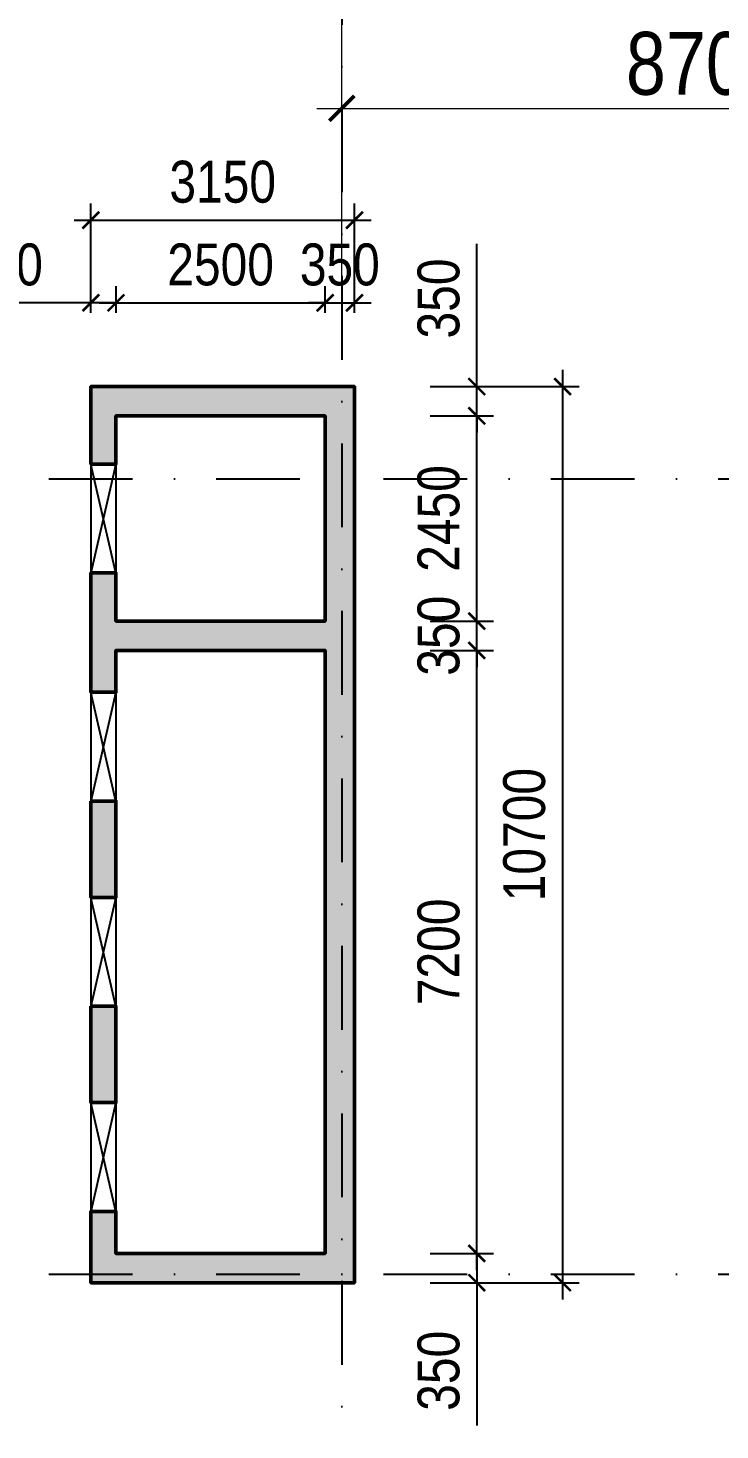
# Model space of a CAD drawing. Header units: millimetres. Extents: x 13965 to 1327256, y -72704 to 46237.
# Drawn here: x 508385 to 516656, y -23923 to -7183 of the extents above; entities that cross this region are included whole.
import ezdxf

# ---------------------------------------------------------------- set-up
doc = ezdxf.new("R2010")
doc.units = ezdxf.units.MM
doc.header["$MEASUREMENT"] = 0
doc.linetypes.add('DASHDOT', pattern=[1, 0.5, -0.25, 0, -0.25])
doc.linetypes.add('DASHED', pattern=[4.5, 3, -1.5])
for name, color, linetype in [('ccu11-Khuat', 9, 'DASHED'), ('ccu11-Thay', 7, 'Continuous'), ('KC2-DIM', 251, 'Continuous'), ('KT-Hatch', 251, 'Continuous'), ('KT-Luoi truc South Tower', 8, 'DASHDOT')]:
    doc.layers.add(name, color=color, linetype=linetype)
doc.layers.add('KT-Kich thuoc', color=159, linetype='Continuous', lineweight=18)
doc.layers.add('ST_MBDV Cot vach 220805$0$Xref_ST_MBDV Cot vach 30.7.2022$0$KT-Net cot vach', color=6, linetype='Continuous', lineweight=50)
doc.styles.add('Arial Narrow', font='ARIALN.TTF')
doc.dimstyles.new('ccu12-200', dxfattribs={"dimscale": 200, "dimtxt": 2.5, "dimasz": 1, "dimexe": 1, "dimexo": 2, "dimgap": 1, "dimtad": 1, "dimdec": 0, "dimdsep": 46, "dimtxsty": 'Arial Narrow', "dimblk": 'ARCHTICK', "dimcen": -1, "dimdle": 1, "dimclrd": 256, "dimclre": 256, "dimclrt": 3, "dimadec": 0, "dimazin": 2, "dimtfac": 0.1, "dimtdec": 0, "dimtmove": 0, "dimatfit": 1, "dimldrblk": 'ARCHTICK', "dimfxl": 1, "dimtvp": 0.833333, "dimtolj": 1, "dimtzin": 12, "dimarcsym": 0})
doc.dimstyles.new('CCU_1-300', dxfattribs={"dimscale": 300, "dimtxt": 2.5, "dimasz": 1, "dimexe": 1, "dimexo": 2, "dimgap": 0.5, "dimtad": 1, "dimdec": 0, "dimdsep": 46, "dimtxsty": 'Arial Narrow', "dimblk": 'ARCHTICK', "dimcen": -1, "dimdle": 1, "dimclrd": 256, "dimclre": 256, "dimclrt": 3, "dimadec": 0, "dimazin": 2, "dimtfac": 0.1, "dimtdec": 0, "dimtix": 1, "dimtmove": 2, "dimatfit": 1, "dimfxl": 1, "dimtvp": 0.833333, "dimtolj": 1, "dimtzin": 12, "dimarcsym": 0})

# ---------------------------------------------------------------- blocks, each defined once
blk = doc.blocks.new('_ArchTick')
at = {"color": 0, "const_width": 0.15}
blk.add_lwpolyline([(-0.5, -0.5), (0.5, 0.5)], dxfattribs=at)
blk = doc.blocks.new('*D1046')
at = {"layer": 'Defpoints', "color": 0, "transparency": 16777216}
for p in [(-42197, 37814, 0), (-37735, 33219), (-40305, 32332, 0)]:
    blk.add_point(p, dxfattribs=at)
at = {"layer": 'KT-Kich thuoc', "lineweight": -2, "transparency": 16777216}
for p, q in [((-39726, 38985), (-37637, 32935)), ((-41630, 38010), (-39344, 38799)), ((-39737, 32528), (-37452, 33317))]:
    blk.add_line(p, q, dxfattribs=at)
at = {"layer": 'KT-Kich thuoc', "lineweight": -2, "transparency": 16777216, "xscale": 300, "yscale": 300, "zscale": 300}
for p, rotation in [((-39628, 38701), 109.0471074798708), ((-37735, 33219), 289.0471074798708)]:
    blk.add_blockref('_ArchTick', p, dxfattribs=dict(at, rotation=rotation))
at = {"layer": 'KT-Kich thuoc', "color": 3, "transparency": 16777216, "insert": (-37846, 36248), "char_height": 750, "attachment_point": 5, "rotation": 289.0471, "style": 'Arial Narrow'}
blk.add_mtext('\\A1;5800', dxfattribs=at)
blk = doc.blocks.new('*D1069')
at = {"layer": 'Defpoints', "color": 0, "transparency": 16777216}
for p in [(-25223, 31492), (-33923, 28684, 0), (-25223, 28649, 0)]:
    blk.add_point(p, dxfattribs=at)
at = {"layer": 'KT-Kich thuoc', "lineweight": -2, "transparency": 16777216}
for p, q in [((-33923, 29284), (-33923, 31792)), ((-25223, 29249), (-25223, 31792)), ((-34223, 31492), (-24923, 31492))]:
    blk.add_line(p, q, dxfattribs=at)
at = {"layer": 'KT-Kich thuoc', "lineweight": -2, "transparency": 16777216, "xscale": 300, "yscale": 300, "zscale": 300, "rotation": 180}
blk.add_blockref('_ArchTick', (-33923, 31492), dxfattribs=at)
at = {"layer": 'KT-Kich thuoc', "lineweight": -2, "transparency": 16777216, "xscale": 300, "yscale": 300, "zscale": 300}
blk.add_blockref('_ArchTick', (-25223, 31492), dxfattribs=at)
at = {"layer": 'KT-Kich thuoc', "color": 3, "transparency": 16777216, "insert": (-29573, 32025), "char_height": 750, "attachment_point": 5, "style": 'Arial Narrow'}
blk.add_mtext('\\A1;8700', dxfattribs=at)
blk = doc.blocks.new('*D1073')
at = {"layer": 'Defpoints', "color": 0, "transparency": 16777216}
for p in [(-6323, 33292), (-33923, 28921), (-6323, 28921)]:
    blk.add_point(p, dxfattribs=at)
at = {"layer": 'KT-Kich thuoc', "lineweight": -2, "transparency": 16777216}
for p, q in [((-33923, 29521), (-33923, 33592)), ((-6323, 29521), (-6323, 33592)), ((-34223, 33292), (-6023, 33292))]:
    blk.add_line(p, q, dxfattribs=at)
at = {"layer": 'KT-Kich thuoc', "lineweight": -2, "transparency": 16777216, "xscale": 300, "yscale": 300, "zscale": 300, "rotation": 180}
blk.add_blockref('_ArchTick', (-33923, 33292), dxfattribs=at)
at = {"layer": 'KT-Kich thuoc', "lineweight": -2, "transparency": 16777216, "xscale": 300, "yscale": 300, "zscale": 300}
blk.add_blockref('_ArchTick', (-6323, 33292), dxfattribs=at)
at = {"layer": 'KT-Kich thuoc', "color": 3, "transparency": 16777216, "insert": (-20123, 33825), "char_height": 750, "attachment_point": 5, "style": 'Arial Narrow'}
blk.add_mtext('\\A1;27600', dxfattribs=at)
blk = doc.blocks.new('*D497')
at = {"layer": 'Defpoints', "color": 0, "transparency": 16777216}
for p in [(512790, -21814), (513749, -21814), (512790, -22164)]:
    blk.add_point(p, dxfattribs=at)
at = {"layer": 'KC2-DIM', "lineweight": -2, "transparency": 16777216}
for p, q in [((513749, -21814), (513749, -21614)), ((513190, -21814), (513949, -21814)), ((513749, -21814), (513749, -22164)), ((513190, -22164), (513949, -22164)), ((513749, -22164), (513749, -23868))]:
    blk.add_line(p, q, dxfattribs=at)
at = {"layer": 'KC2-DIM', "lineweight": -2, "transparency": 16777216, "xscale": 200, "yscale": 200, "zscale": 200}
for p, rotation in [((513749, -21814), 270), ((513749, -22164), 90)]:
    blk.add_blockref('_ArchTick', p, dxfattribs=dict(at, rotation=rotation))
at = {"layer": 'KC2-DIM', "color": 3, "transparency": 16777216, "insert": (513294, -23216), "char_height": 500, "attachment_point": 5, "rotation": 90, "style": 'Arial Narrow'}
blk.add_mtext('\\A1;350', dxfattribs=at)
blk = doc.blocks.new('*D498')
at = {"layer": 'Defpoints', "color": 0, "transparency": 16777216}
for p in [(512790, -14614), (513749, -14614), (512790, -21814)]:
    blk.add_point(p, dxfattribs=at)
at = {"layer": 'KC2-DIM', "lineweight": -2, "transparency": 16777216}
for p, q in [((513749, -22014), (513749, -14414)), ((513190, -14614), (513949, -14614)), ((513190, -21814), (513949, -21814))]:
    blk.add_line(p, q, dxfattribs=at)
at = {"layer": 'KC2-DIM', "lineweight": -2, "transparency": 16777216, "xscale": 200, "yscale": 200, "zscale": 200}
for p, rotation in [((513749, -14614), 90), ((513749, -21814), 270)]:
    blk.add_blockref('_ArchTick', p, dxfattribs=dict(at, rotation=rotation))
at = {"layer": 'KC2-DIM', "color": 3, "transparency": 16777216, "insert": (513294, -18214), "char_height": 500, "attachment_point": 5, "rotation": 90, "style": 'Arial Narrow'}
blk.add_mtext('\\A1;7200', dxfattribs=at)
blk = doc.blocks.new('*D499')
at = {"layer": 'Defpoints', "color": 0, "transparency": 16777216}
for p in [(512790, -14264), (513749, -14264), (512790, -14614)]:
    blk.add_point(p, dxfattribs=at)
at = {"layer": 'KC2-DIM', "lineweight": -2, "transparency": 16777216}
for p, q in [((513749, -14264), (513749, -14064)), ((513190, -14264), (513949, -14264)), ((513749, -14614), (513749, -14264)), ((513190, -14614), (513949, -14614)), ((513749, -14614), (513749, -14814))]:
    blk.add_line(p, q, dxfattribs=at)
at = {"layer": 'KC2-DIM', "lineweight": -2, "transparency": 16777216, "xscale": 200, "yscale": 200, "zscale": 200}
for p, rotation in [((513749, -14264), 270), ((513749, -14614), 90)]:
    blk.add_blockref('_ArchTick', p, dxfattribs=dict(at, rotation=rotation))
at = {"layer": 'KC2-DIM', "color": 3, "transparency": 16777216, "insert": (513294, -14439), "char_height": 500, "attachment_point": 5, "rotation": 90, "style": 'Arial Narrow'}
blk.add_mtext('\\A1;350', dxfattribs=at)
blk = doc.blocks.new('*D500')
at = {"layer": 'Defpoints', "color": 0, "transparency": 16777216}
for p in [(512790, -11814), (513749, -11814), (512790, -14264)]:
    blk.add_point(p, dxfattribs=at)
at = {"layer": 'KC2-DIM', "lineweight": -2, "transparency": 16777216}
for p, q in [((513749, -14464), (513749, -11614)), ((513190, -11814), (513949, -11814)), ((513190, -14264), (513949, -14264))]:
    blk.add_line(p, q, dxfattribs=at)
at = {"layer": 'KC2-DIM', "lineweight": -2, "transparency": 16777216, "xscale": 200, "yscale": 200, "zscale": 200}
for p, rotation in [((513749, -11814), 90), ((513749, -14264), 270)]:
    blk.add_blockref('_ArchTick', p, dxfattribs=dict(at, rotation=rotation))
at = {"layer": 'KC2-DIM', "color": 3, "transparency": 16777216, "insert": (513294, -13039), "char_height": 500, "attachment_point": 5, "rotation": 90, "style": 'Arial Narrow'}
blk.add_mtext('\\A1;2450', dxfattribs=at)
blk = doc.blocks.new('*D501')
at = {"layer": 'Defpoints', "color": 0, "transparency": 16777216}
for p in [(512790, -11464), (513749, -11464), (512790, -11814)]:
    blk.add_point(p, dxfattribs=at)
at = {"layer": 'KC2-DIM', "lineweight": -2, "transparency": 16777216}
for p, q in [((513749, -11464), (513749, -9759)), ((513190, -11464), (513949, -11464)), ((513749, -11814), (513749, -11464)), ((513190, -11814), (513949, -11814)), ((513749, -11814), (513749, -12014))]:
    blk.add_line(p, q, dxfattribs=at)
at = {"layer": 'KC2-DIM', "lineweight": -2, "transparency": 16777216, "xscale": 200, "yscale": 200, "zscale": 200}
for p, rotation in [((513749, -11464), 270), ((513749, -11814), 90)]:
    blk.add_blockref('_ArchTick', p, dxfattribs=dict(at, rotation=rotation))
at = {"layer": 'KC2-DIM', "color": 3, "transparency": 16777216, "insert": (513294, -10412), "char_height": 500, "attachment_point": 5, "rotation": 90, "style": 'Arial Narrow'}
blk.add_mtext('\\A1;350', dxfattribs=at)
blk = doc.blocks.new('*D502')
at = {"layer": 'Defpoints', "color": 0, "transparency": 16777216}
for p in [(512790, -11464), (512790, -22164), (514774, -22164)]:
    blk.add_point(p, dxfattribs=at)
at = {"layer": 'KC2-DIM', "lineweight": -2, "transparency": 16777216}
for p, q in [((514774, -11264), (514774, -22364)), ((513190, -11464), (514974, -11464)), ((513190, -22164), (514974, -22164))]:
    blk.add_line(p, q, dxfattribs=at)
at = {"layer": 'KC2-DIM', "lineweight": -2, "transparency": 16777216, "xscale": 200, "yscale": 200, "zscale": 200}
for p, rotation in [((514774, -11464), 90), ((514774, -22164), 270)]:
    blk.add_blockref('_ArchTick', p, dxfattribs=dict(at, rotation=rotation))
at = {"layer": 'KC2-DIM', "color": 3, "transparency": 16777216, "insert": (514318, -16814), "char_height": 500, "attachment_point": 5, "rotation": 90, "style": 'Arial Narrow'}
blk.add_mtext('\\A1;10700', dxfattribs=at)
blk = doc.blocks.new('*D503')
at = {"layer": 'Defpoints', "color": 0, "transparency": 16777216}
for p in [(509137, -10464), (509137, -10983), (509437, -10983)]:
    blk.add_point(p, dxfattribs=at)
at = {"layer": 'KC2-DIM', "lineweight": -2, "transparency": 16777216}
for p, q in [((509137, -10583), (509137, -10264)), ((509437, -10583), (509437, -10264)), ((509137, -10464), (507433, -10464)), ((509437, -10464), (509137, -10464)), ((509437, -10464), (509637, -10464))]:
    blk.add_line(p, q, dxfattribs=at)
at = {"layer": 'KC2-DIM', "lineweight": -2, "transparency": 16777216, "xscale": 200, "yscale": 200, "zscale": 200}
blk.add_blockref('_ArchTick', (509137, -10464), dxfattribs=at)
at = {"layer": 'KC2-DIM', "lineweight": -2, "transparency": 16777216, "xscale": 200, "yscale": 200, "zscale": 200, "rotation": 180}
blk.add_blockref('_ArchTick', (509437, -10464), dxfattribs=at)
at = {"layer": 'KC2-DIM', "color": 3, "transparency": 16777216, "insert": (508085, -10009), "char_height": 500, "attachment_point": 5, "style": 'Arial Narrow'}
blk.add_mtext('\\A1;300', dxfattribs=at)
blk = doc.blocks.new('*D504')
at = {"layer": 'Defpoints', "color": 0, "transparency": 16777216}
for p in [(511937, -10464), (509437, -10983), (511937, -10983)]:
    blk.add_point(p, dxfattribs=at)
at = {"layer": 'KC2-DIM', "lineweight": -2, "transparency": 16777216}
for p, q in [((509437, -10583), (509437, -10264)), ((511937, -10583), (511937, -10264)), ((509237, -10464), (512137, -10464))]:
    blk.add_line(p, q, dxfattribs=at)
at = {"layer": 'KC2-DIM', "lineweight": -2, "transparency": 16777216, "xscale": 200, "yscale": 200, "zscale": 200, "rotation": 180}
blk.add_blockref('_ArchTick', (509437, -10464), dxfattribs=at)
at = {"layer": 'KC2-DIM', "lineweight": -2, "transparency": 16777216, "xscale": 200, "yscale": 200, "zscale": 200}
blk.add_blockref('_ArchTick', (511937, -10464), dxfattribs=at)
at = {"layer": 'KC2-DIM', "color": 3, "transparency": 16777216, "insert": (510687, -10009), "char_height": 500, "attachment_point": 5, "style": 'Arial Narrow'}
blk.add_mtext('\\A1;2500', dxfattribs=at)
blk = doc.blocks.new('*D505')
at = {"layer": 'Defpoints', "color": 0, "transparency": 16777216}
for p in [(512287, -10464), (511937, -10983), (512287, -10983)]:
    blk.add_point(p, dxfattribs=at)
at = {"layer": 'KC2-DIM', "lineweight": -2, "transparency": 16777216}
for p, q in [((511937, -10583), (511937, -10264)), ((512287, -10583), (512287, -10264)), ((511937, -10464), (511737, -10464)), ((511937, -10464), (512287, -10464)), ((512287, -10464), (512487, -10464))]:
    blk.add_line(p, q, dxfattribs=at)
at = {"layer": 'KC2-DIM', "lineweight": -2, "transparency": 16777216, "xscale": 200, "yscale": 200, "zscale": 200}
blk.add_blockref('_ArchTick', (511937, -10464), dxfattribs=at)
at = {"layer": 'KC2-DIM', "lineweight": -2, "transparency": 16777216, "xscale": 200, "yscale": 200, "zscale": 200, "rotation": 180}
blk.add_blockref('_ArchTick', (512287, -10464), dxfattribs=at)
at = {"layer": 'KC2-DIM', "color": 3, "transparency": 16777216, "insert": (512112, -10009), "char_height": 500, "attachment_point": 5, "style": 'Arial Narrow'}
blk.add_mtext('\\A1;350', dxfattribs=at)
blk = doc.blocks.new('*D506')
at = {"layer": 'Defpoints', "color": 0, "transparency": 16777216}
for p in [(512287, -9477), (509137, -10983), (512287, -10983)]:
    blk.add_point(p, dxfattribs=at)
at = {"layer": 'KC2-DIM', "lineweight": -2, "transparency": 16777216}
for p, q in [((509137, -10583), (509137, -9277)), ((512287, -10583), (512287, -9277)), ((508937, -9477), (512487, -9477))]:
    blk.add_line(p, q, dxfattribs=at)
at = {"layer": 'KC2-DIM', "lineweight": -2, "transparency": 16777216, "xscale": 200, "yscale": 200, "zscale": 200, "rotation": 180}
blk.add_blockref('_ArchTick', (509137, -9477), dxfattribs=at)
at = {"layer": 'KC2-DIM', "lineweight": -2, "transparency": 16777216, "xscale": 200, "yscale": 200, "zscale": 200}
blk.add_blockref('_ArchTick', (512287, -9477), dxfattribs=at)
at = {"layer": 'KC2-DIM', "color": 3, "transparency": 16777216, "insert": (510712, -9021), "char_height": 500, "attachment_point": 5, "style": 'Arial Narrow'}
blk.add_mtext('\\A1;3150', dxfattribs=at)
blk = doc.blocks.new('MBCV-T22')
at = {"layer": 'KT-Hatch'}
h = blk.add_hatch(dxfattribs=at)
h.set_pattern_fill('BTCT', color=256, scale=30)
h.set_pattern_definition([(50, (6073.49, -25720.42), (215.17805, -18.82564), [22.5, -247.5]), (355, (6073.5, -25720.42), (-41.6254, 225.6576), [18, -198]), (100.4514, (6091.42, -25721.99), (173.5528, 206.8319), [19.1221, -210.3426]), (46.1842, (6073.5, -25660.42), (320.1723, -49.6557), [33.75, -371.25]), (96.6356, (6100.17, -25664.55), (280.3988, 292.2354), [28.683, -315.514]), (351.1842, (6073.5, -25660.42), (280.3986, 292.2356), [27, -297]), (21, (6103.49, -25675.42), (179.0721, -120.78567), [22.5, -247.5]), (326, (6103.5, -25675.42), (72.9946, 217.545), [18, -198]), (71.4514, (6118.41, -25685.48), (252.0668, 96.75915), [19.1221, -210.3426]), (37.5, (6073.49, -25720.42), (3.64796, 99.86816), [0, -195.6, 0, -201, 0, -198.75]), (7.5, (6073.49, -25720.42), (78.92086, 118.32351), [0, -114.6, 0, -191.1, 0, -75.75]), (327.5, (6006.59, -25720.42), (160.14673, -6.76646), [0, -75, 0, -234, 0, -310.5]), (317.5, (5976.59, -25720.42), (174.95585, 30.0315), [0, -97.5, 0, -155.4, 0, -220.5]), (45, (6073.49, -25720.42), (-79.54951, 79.54951), []), (45, (6126.52, -25720.42), (-79.54951, 79.54951), [])])
h.paths.add_polyline_path([(-30850, -6100), (-30550, -6100), (-30550, -4950), (-30850, -4950)], flags=17)
h.paths.add_polyline_path([(-30550, -2500), (-30850, -2500), (-30850, -3650), (-30550, -3650)], flags=17)
h.paths.add_polyline_path([(-30850, -1200), (-30550, -1200), (-30550, -700), (-28050, -700), (-28050, -7900), (-30550, -7900), (-30550, -7400), (-30850, -7400), (-30850, -8250), (-27700, -8250), (-27700, 2450), (-30850, 2450), (-30850, 1525), (-30550, 1525), (-30550, 2100), (-28050, 2100), (-28050, -350), (-30550, -350), (-30550, 225), (-30850, 225)])
h.paths.add_polyline_path([(-34150, -7900), (-36650, -7900), (-36650, -700), (-34150, -700), (-34150, -1200), (-33850, -1200), (-33850, -350), (-37000, -350), (-37000, -8250), (-33850, -8250), (-33850, -7400), (-34150, -7400)])
h.paths.add_polyline_path([(-34150, -6100), (-33850, -6100), (-33850, -4950), (-34150, -4950)], flags=17)
h.paths.add_polyline_path([(-34150, -3650), (-33850, -3650), (-33850, -2500), (-34150, -2500)], flags=17)
at = {"layer": 'ccu11-Khuat', "color": 6, "ltscale": 0.2}
for points in [[(-30850, 1525), (-30850, 225)], [(-30850, -1200), (-30850, -2500)], [(-30850, -3650), (-30850, -4950)], [(-30850, -6100), (-30850, -7400)]]:
    blk.add_lwpolyline(points, dxfattribs=at)
at = {"layer": 'ccu11-Thay', "color": 6, "ltscale": 0.5}
for points in [[(-30550, 1525), (-30550, 225)], [(-30550, -1200), (-30550, -2500)], [(-30550, -3650), (-30550, -4950)], [(-30550, -6100), (-30550, -7400)]]:
    blk.add_lwpolyline(points, dxfattribs=at)
at = {"layer": 'KC2-DIM', "ltscale": 0.5}
for points in [[(-30550, 1525), (-30850, 225)], [(-30550, 225), (-30850, 1525)], [(-30550, -1200), (-30850, -2500)], [(-30550, -2500), (-30850, -1200)], [(-30550, -3650), (-30850, -4950)], [(-30550, -4950), (-30850, -3650)], [(-30550, -6100), (-30850, -7400)], [(-30550, -7400), (-30850, -6100)]]:
    blk.add_lwpolyline(points, dxfattribs=at)
at = {"layer": 'ST_MBDV Cot vach 220805$0$Xref_ST_MBDV Cot vach 30.7.2022$0$KT-Net cot vach'}
for points in [[(-30850, 1525), (-30850, 2450), (-27700, 2450), (-27700, -8250), (-30850, -8250), (-30850, -7400), (-30550, -7400), (-30550, -7900), (-28050, -7900), (-28050, -700), (-30550, -700), (-30550, -1200), (-30850, -1200), (-30850, 225), (-30550, 225), (-30550, -350), (-28050, -350), (-28050, 2100), (-30550, 2100), (-30550, 1525)], [(-30850, -2500), (-30550, -2500), (-30550, -3650), (-30850, -3650)], [(-30850, -4950), (-30550, -4950), (-30550, -6100), (-30850, -6100)]]:
    blk.add_lwpolyline(points, close=True, dxfattribs=at)
blk = doc.blocks.new('Asix South Tower')
at = {"layer": 'KT-Luoi truc South Tower', "ltscale": 2000}
for p, q in [((-33923, 33491.9), (-33923, -4459.1)), ((-49426.2, 27070.4), (10118.8, 27070.4)), ((-49426.2, 17570.4), (10118.8, 17570.4))]:
    blk.add_line(p, q, dxfattribs=at)
at = {"layer": 'KT-Kich thuoc'}
dim = blk.add_linear_dim(base=(-37735.1, 33218.9), p1=(-42196.7, 37814.5, 0), p2=(-40304.5, 32331.8, 0), angle=109.04711, dimstyle='CCU_1-300', dxfattribs=at)
dim.commit()
dim.dimension.update_dxf_attribs({"geometry": '*D1046', "text_midpoint": (-37846.3, 36248.5), "dimtype": 128})
for base, p1, p2, picture, middle in [((-6323, 33291.9), (-33923, 28921.3), (-6323, 28921.3), '*D1073', (-20123, 33824.8)), ((-25223, 31491.9), (-33923, 28684.3, 0), (-25223, 28648.7, 0), '*D1069', (-29573, 32024.8))]:
    dim = blk.add_linear_dim(base=base, p1=p1, p2=p2, dimstyle='CCU_1-300', dxfattribs=at)
    dim.commit()
    dim.dimension.update_dxf_attribs({"geometry": picture, "text_midpoint": middle})

msp = doc.modelspace()

# ---------------------------------------------------------------- block references
msp.add_blockref('MBCV-T22', (539986.7, -13913.9))
at = {"layer": 'KT-Kich thuoc'}
msp.add_blockref('Asix South Tower', (546059.8, -39634.4), dxfattribs=at)

# ---------------------------------------------------------------- dimensions: what is measured, and where the dimension line sits
at = {"layer": 'KC2-DIM'}
for base, p1, p2, picture, middle in [((512287.2, -9476.6), (509137.2, -10982.7), (512287.2, -10982.7), '*D506', (510712.2, -9021.4)), ((509137.2, -10464.1), (509437.2, -10982.7), (509137.2, -10982.7), '*D503', (508084.9, -10008.8)), ((511937.2, -10464.1), (509437.2, -10982.7), (511937.2, -10982.7), '*D504', (510687.2, -10008.8))]:
    dim = msp.add_linear_dim(base=base, p1=p1, p2=p2, dimstyle='ccu12-200', dxfattribs=at)
    dim.commit()
    dim.dimension.update_dxf_attribs({"geometry": picture, "text_midpoint": middle})
dim = msp.add_linear_dim(base=(512287.2, -10464.1), p1=(511937.2, -10982.7), p2=(512287.2, -10982.7), dimstyle='ccu12-200', dxfattribs=at)
dim.commit()
dim.dimension.update_dxf_attribs({"geometry": '*D505', "text_midpoint": (512112.2, -10464.1), "dimtype": 160})
for base, p1, p2, picture, middle in [((513749, -11463.9), (512790.3, -11813.9), (512790.3, -11463.9), '*D501', (513293.7, -10411.7)), ((514773.8, -22163.9), (512790.3, -11463.9), (512790.3, -22163.9), '*D502', (514318.5, -16813.9)), ((513749, -11813.9), (512790.3, -14263.9), (512790.3, -11813.9), '*D500', (513293.7, -13038.9)), ((513749, -14613.9), (512790.3, -21813.9), (512790.3, -14613.9), '*D498', (513293.7, -18213.9))]:
    dim = msp.add_linear_dim(base=base, p1=p1, p2=p2, angle=90, dimstyle='ccu12-200', dxfattribs=at)
    dim.commit()
    dim.dimension.update_dxf_attribs({"geometry": picture, "text_midpoint": middle})
for base, p1, p2, picture, middle in [((513749, -14263.9), (512790.3, -14613.9), (512790.3, -14263.9), '*D499', (513749, -14438.9)), ((513749, -21813.9), (512790.3, -22163.9), (512790.3, -21813.9), '*D497', (513749, -23216.2))]:
    dim = msp.add_linear_dim(base=base, p1=p1, p2=p2, angle=90, dimstyle='ccu12-200', dxfattribs=at)
    dim.commit()
    dim.dimension.update_dxf_attribs({"geometry": picture, "text_midpoint": middle, "dimtype": 160})

doc.saveas('drawing.dxf')
